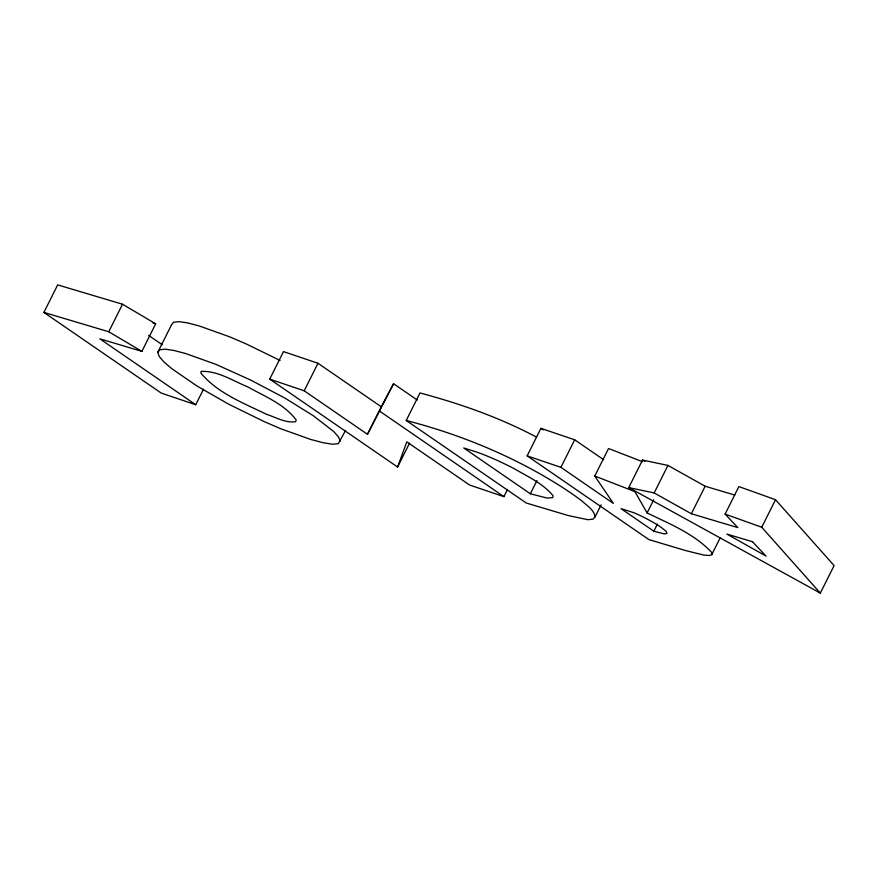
<?xml version="1.0" encoding="UTF-8"?>
<svg xmlns="http://www.w3.org/2000/svg" width="878" height="878" viewBox="0 0 878 878"><rect width="100%" height="100%" fill="white"/><g stroke="black" fill="none" stroke-linecap="round" stroke-linejoin="round"><path stroke-width="1.32" d="M603.724 459.765L574.695 439.812L540.914 428.343L527.14 455.869L648.963 539.619L686.201 550.726L703.98 555.105L709.117 555.478L711.762 554.633L711.86 552.602C694.487 533.923 669.705 523.892 647.097 512.961L634.948 491.636L594.757 476.041L608.542 448.515L642.455 461.674M269.711 379.12L304.205 390.798L367.487 434.303L381.271 406.777L317.99 363.272L283.495 351.595L269.711 379.12L397.591 467.03L406.799 441.853L469.598 485.029L503.906 496.652L507.506 489.463M195.728 404.747L161.223 393.07L43.9 312.414L57.685 284.889L122.525 304.227L155.669 323.839L141.885 351.365L99.829 338.82L195.728 404.747L203.509 389.195M43.9 312.414L108.74 331.752L122.525 304.227M345.614 430.396L338.304 443.697L332.707 444.235L323.422 442.797L310.439 439.373L280.697 428.727L264.08 421.561L228.576 404.132L197.012 386.035L171.814 368.705L163.802 361.835L159.127 356.347L157.799 352.243L171.583 324.728L173.581 322.248L178.871 321.633L187.442 322.874L199.328 325.979L229.619 336.812L246.52 344.077L280.082 360.463M304.205 390.798L317.99 363.272M367.487 434.303L393.563 383.719L417.259 400.028M601.134 504.828L595.141 516.791L593.067 519.139L587.887 519.71L568.176 515.529L526.328 503.039L406.218 420.474L420.002 392.949C460.226 403.704 499.703 417.555 536.546 437.134M397.591 467.03L409.576 443.094M530.345 493.765L547.137 498.078L552.657 497.639L553.195 495.905C543.076 483.449 527.612 476.578 514.014 468.578A56.027 8.769 26.6 0 0 476.886 452.115L463.716 447.967L530.345 493.765L536.93 480.606M594.757 476.041L613.382 503.401L560.91 467.337L574.695 439.812M628.747 487.586L654.165 492.942L691.359 513.751L737.849 527.623L725.107 514.102L738.881 486.577L775.526 499.725L834.1 565.586L820.315 593.111L628.747 487.586L642.531 460.061L667.938 465.417L705.144 486.236L734.842 495.093M654.165 492.942L667.938 465.417M647.097 512.961L653.693 499.801M653.825 531.212L664.295 533.912L666.962 533.462L666.051 531.256L661.101 527.338A29.38 4.599 26.6 0 0 633.861 512.719L621.02 508.647L653.825 531.212L657.424 524.023M691.359 513.751L705.144 486.236M711.762 554.633L720.147 537.885M820.315 593.111L761.742 527.25L775.526 499.725M381.271 406.777L393.563 383.719M157.799 352.243L159.796 349.773L165.086 349.159L173.668 350.399L185.543 353.505L215.845 364.326L250.79 380.119L285.076 398.173L313.402 415.81L333.574 431.405L338.59 437.014L340.225 441.173M153.046 323.06L155.669 323.839M406.218 420.474C453.531 432.711 499.319 450.612 541.781 474.866C555.686 482.9 569.35 491.406 582.147 501.14C586.954 505.75 593.967 509.668 595.141 516.791M527.14 455.869L560.91 467.337M725.107 514.102L761.742 527.25M642.531 460.061L644.924 461.378M108.74 331.752L141.885 351.365M540.914 428.343L543.175 429.902M148.58 335.341L162.123 344.648M379.779 411.244L503.906 496.652M201.347 371.416L200.842 373.04C217.415 393.103 243.393 403.024 266.374 414.251C275.769 417.259 285.537 423.262 295.656 421.659L296.182 419.969C284.439 404.11 264.487 396.307 247.673 386.836C232.868 380.865 217.7 370.648 201.347 371.416M752.468 541.715L726.874 534.076L766.055 556.103L752.468 541.715"/></g></svg>
